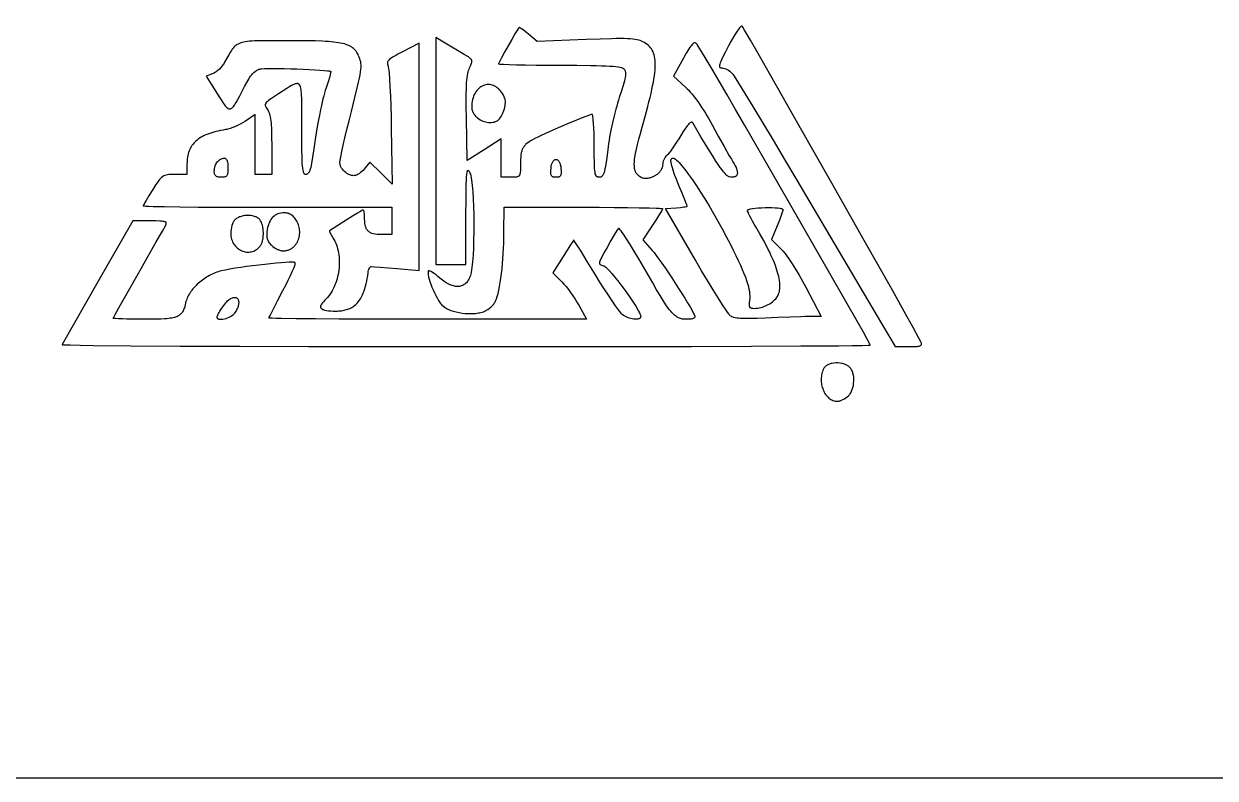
# Model space of a CAD drawing. Extents: x 0 to 1400, y 0 to 980.
# Drawn here: x 528.3 to 964.2, y 0 to 276.2 of the extents above; entities that cross this region are included whole.
import ezdxf

# ---------------------------------------------------------------- set-up
doc = ezdxf.new("R2010")
doc.units = 0
doc.layers.add('Calque_par_d_faut', color=18, linetype='CONTINUOUS')

msp = doc.modelspace()

# ---------------------------------------------------------------- linework, layer by layer
at = {"layer": 'Calque_par_d_faut'}
for points in [[(0, 490), (0, 980), (700, 980), (1400, 980), (1400, 490), (1400, 0), (700, 0), (0, 0), (0, 490)], [(838, 158.52), (837.92, 158.71), (837.7, 159.15), (836.83, 160.76), (835.46, 163.23), (833.65, 166.45), (828.93, 174.74), (823.18, 184.77), (807.91, 211.31), (792.03, 239), (788.72, 244.75), (785.59, 250.17), (782.71, 255.13), (780.14, 259.52), (777.96, 263.2), (776.25, 266.06), (775.06, 267.98), (774.7, 268.55), (774.49, 268.83), (774.3, 269.01), (774.12, 269.13), (773.93, 269.2), (773.83, 269.21), (773.73, 269.21), (773.52, 269.16), (773.3, 269.04), (773.06, 268.86), (772.8, 268.6), (772.52, 268.27), (772.21, 267.86), (771.87, 267.37), (771.5, 266.8), (770.66, 265.38), (769.66, 263.58), (766.04, 257), (770.48, 252.91), (771.01, 252.4), (771.55, 251.84), (772.11, 251.21), (772.69, 250.53), (773.29, 249.8), (773.89, 249.01), (774.51, 248.18), (775.13, 247.31), (775.76, 246.39), (776.39, 245.44), (777.03, 244.46), (777.66, 243.45), (778.29, 242.41), (778.91, 241.34), (779.52, 240.26), (780.12, 239.15), (782.33, 235.1), (784.5, 231.2), (786.39, 227.9), (787.15, 226.61), (787.74, 225.64), (788.19, 224.9), (788.56, 224.2), (788.86, 223.56), (789.09, 222.97), (789.25, 222.43), (789.3, 222.18), (789.33, 221.94), (789.35, 221.72), (789.35, 221.51), (789.33, 221.31), (789.3, 221.13), (789.24, 220.96), (789.17, 220.8), (789.09, 220.66), (788.98, 220.53), (788.86, 220.42), (788.72, 220.32), (788.56, 220.24), (788.39, 220.17), (788.2, 220.12), (787.99, 220.08), (787.76, 220.05), (787.52, 220.05), (786.98, 220.07), (786.38, 220.17), (786.23, 220.21), (786.07, 220.28), (785.9, 220.37), (785.72, 220.5), (785.52, 220.66), (785.31, 220.84), (784.85, 221.32), (784.33, 221.93), (783.74, 222.68), (783.08, 223.59), (782.35, 224.65), (781.53, 225.89), (780.62, 227.3), (779.63, 228.89), (778.54, 230.67), (776.04, 234.84), (773.09, 239.87), (772.97, 240.02), (772.84, 240.13), (772.69, 240.17), (772.52, 240.16), (772.33, 240.09), (772.12, 239.96), (771.88, 239.78), (771.63, 239.53), (771.35, 239.22), (771.04, 238.85), (770.71, 238.41), (770.36, 237.91), (769.56, 236.71), (768.65, 235.24), (767.89, 234.01), (767.12, 232.82), (766.36, 231.69), (765.64, 230.65), (764.97, 229.73), (764.38, 228.96), (763.88, 228.38), (763.68, 228.16), (763.5, 228), (763.35, 227.86), (763.2, 227.7), (762.92, 227.33), (762.66, 226.9), (762.44, 226.43), (762.26, 225.93), (762.12, 225.41), (762.03, 224.9), (762, 224.4), (761.99, 224.12), (761.94, 223.83), (761.87, 223.55), (761.77, 223.27), (761.65, 223), (761.51, 222.73), (761.34, 222.46), (761.16, 222.2), (760.95, 221.95), (760.73, 221.71), (760.49, 221.48), (760.24, 221.25), (759.97, 221.04), (759.69, 220.84), (759.4, 220.64), (759.1, 220.47), (758.79, 220.3), (758.47, 220.15), (758.15, 220.01), (757.83, 219.89), (757.5, 219.79), (757.17, 219.7), (756.84, 219.63), (756.51, 219.58), (756.19, 219.55), (755.87, 219.54), (755.55, 219.55), (755.24, 219.58), (754.94, 219.64), (754.65, 219.71), (754.37, 219.82), (754.11, 219.94), (753.8, 220.12), (753.51, 220.31), (753.25, 220.51), (753, 220.72), (752.77, 220.96), (752.57, 221.2), (752.38, 221.47), (752.22, 221.76), (752.08, 222.07), (751.95, 222.41), (751.85, 222.76), (751.77, 223.15), (751.71, 223.56), (751.67, 224), (751.65, 224.47), (751.65, 224.97), (751.67, 225.5), (751.71, 226.07), (751.78, 226.67), (751.86, 227.31), (752.09, 228.7), (752.41, 230.26), (752.81, 231.99), (753.29, 233.91), (753.86, 236.02), (754.51, 238.33), (755.63, 242.29), (756.59, 245.9), (757.02, 247.57), (757.42, 249.16), (757.77, 250.67), (758.09, 252.1), (758.37, 253.46), (758.62, 254.75), (758.83, 255.96), (759, 257.11), (759.14, 258.19), (759.24, 259.21), (759.3, 260.17), (759.33, 261.07), (759.32, 261.92), (759.27, 262.71), (759.19, 263.45), (759.07, 264.15), (758.92, 264.79), (758.72, 265.4), (758.5, 265.96), (758.23, 266.49), (757.93, 266.98), (757.6, 267.43), (757.23, 267.86), (756.82, 268.25), (756.37, 268.62), (755.89, 268.96), (755.38, 269.29), (754.82, 269.59), (754.34, 269.82), (753.83, 270.02), (753.26, 270.2), (752.63, 270.35), (751.92, 270.48), (751.11, 270.58), (750.18, 270.66), (749.12, 270.71), (747.92, 270.75), (746.55, 270.76), (745, 270.75), (743.25, 270.72), (739.11, 270.61), (734, 270.42), (716.13, 269.71), (712.94, 272.4), (712.29, 272.93), (711.68, 273.42), (711.11, 273.85), (710.61, 274.21), (710.18, 274.49), (709.83, 274.69), (709.6, 274.79), (709.52, 274.81), (709.48, 274.79), (709.27, 274.52), (708.95, 274.02), (708, 272.47), (706.79, 270.4), (705.47, 268.08), (704.17, 265.78), (703.07, 263.75), (702.29, 262.26), (702.08, 261.81), (702.02, 261.66), (702, 261.58), (702.03, 261.55), (702.12, 261.52), (702.46, 261.46), (703.01, 261.41), (703.77, 261.36), (705.84, 261.26), (708.57, 261.17), (711.89, 261.1), (715.69, 261.05), (719.88, 261.01), (724.38, 261), (730.63, 260.99), (735.68, 260.94), (737.8, 260.9), (739.66, 260.85), (741.29, 260.79), (742.69, 260.72), (743.9, 260.63), (744.91, 260.53), (745.76, 260.41), (746.45, 260.27), (747, 260.12), (747.22, 260.04), (747.42, 259.95), (747.59, 259.85), (747.74, 259.76), (747.86, 259.65), (747.97, 259.54), (748.13, 259.31), (748.26, 259.05), (748.36, 258.76), (748.43, 258.43), (748.46, 258.05), (748.45, 257.62), (748.41, 257.14), (748.33, 256.59), (748.21, 255.96), (748.04, 255.27), (747.84, 254.49), (747.59, 253.62), (746.97, 251.6), (746.16, 249.15), (745.85, 248.19), (745.53, 247.15), (745.21, 246.05), (744.89, 244.89), (744.27, 242.44), (743.67, 239.88), (743.12, 237.29), (742.63, 234.74), (742.42, 233.51), (742.22, 232.33), (742.06, 231.19), (741.92, 230.11), (741.55, 227.17), (741.21, 224.85), (741.06, 223.9), (740.9, 223.08), (740.74, 222.38), (740.58, 221.79), (740.41, 221.3), (740.24, 220.9), (740.05, 220.59), (739.85, 220.35), (739.74, 220.26), (739.63, 220.19), (739.39, 220.08), (739.13, 220.02), (738.85, 220), (738.55, 220.01), (738.28, 220.06), (738.16, 220.1), (738.05, 220.16), (737.94, 220.23), (737.85, 220.32), (737.75, 220.42), (737.67, 220.55), (737.59, 220.7), (737.52, 220.87), (737.39, 221.28), (737.29, 221.81), (737.21, 222.46), (737.14, 223.24), (737.09, 224.17), (737.05, 225.27), (737.01, 227.99), (737, 231.5), (736.98, 233.81), (736.94, 235.97), (736.87, 237.92), (736.77, 239.62), (736.66, 241.03), (736.59, 241.61), (736.52, 242.09), (736.45, 242.48), (736.38, 242.77), (736.3, 242.94), (736.26, 242.98), (736.22, 243), (736.08, 242.98), (735.87, 242.93), (735.23, 242.73), (734.33, 242.4), (733.22, 241.98), (730.47, 240.88), (727.25, 239.54), (723.85, 238.08), (720.53, 236.61), (717.58, 235.26), (716.33, 234.66), (715.27, 234.14), (714.45, 233.71), (713.72, 233.3), (713.08, 232.9), (712.51, 232.49), (712.01, 232.08), (711.79, 231.87), (711.58, 231.65), (711.39, 231.42), (711.22, 231.19), (711.06, 230.95), (710.91, 230.7), (710.78, 230.44), (710.66, 230.16), (710.55, 229.87), (710.45, 229.57), (710.3, 228.92), (710.18, 228.2), (710.09, 227.39), (710.04, 226.5), (710.01, 225.51), (710, 224.42), (709.99, 222.97), (709.97, 222.38), (709.94, 221.88), (709.89, 221.45), (709.81, 221.09), (709.7, 220.8), (709.63, 220.68), (709.55, 220.57), (709.46, 220.47), (709.37, 220.38), (709.26, 220.31), (709.13, 220.24), (708.85, 220.14), (708.51, 220.07), (708.11, 220.03), (707.65, 220.01), (706.5, 220), (703, 220), (703, 227.02), (703, 234.05), (696.75, 230.07), (690.5, 226.1), (690.22, 241.64), (690.17, 245.78), (690.16, 249.25), (690.18, 250.77), (690.21, 252.14), (690.25, 253.39), (690.31, 254.51), (690.39, 255.52), (690.48, 256.42), (690.58, 257.22), (690.71, 257.94), (690.85, 258.57), (691.01, 259.13), (691.19, 259.63), (691.38, 260.07), (691.84, 261), (692.01, 261.39), (692.13, 261.74), (692.21, 262.05), (692.25, 262.33), (692.23, 262.59), (692.17, 262.83), (692.04, 263.06), (691.86, 263.29), (691.62, 263.53), (691.32, 263.77), (690.94, 264.03), (690.51, 264.31), (689.41, 264.97), (682.5, 269.08), (679, 271.16), (679, 229.58), (679, 188), (684.5, 188), (690, 188), (690.08, 206.25), (690.11, 211.7), (690.17, 215.89), (690.2, 217.55), (690.25, 218.95), (690.31, 220.09), (690.38, 220.99), (690.46, 221.68), (690.56, 222.15), (690.61, 222.32), (690.67, 222.43), (690.73, 222.51), (690.8, 222.54), (690.87, 222.53), (690.95, 222.49), (691.04, 222.4), (691.12, 222.28), (691.32, 221.95), (691.54, 221.5), (691.7, 221.07), (691.85, 220.5), (691.99, 219.8), (692.12, 218.98), (692.25, 218.06), (692.36, 217.03), (692.46, 215.92), (692.56, 214.72), (692.71, 212.11), (692.83, 209.27), (692.9, 206.28), (692.93, 203.21), (692.93, 200.12), (692.88, 197.08), (692.79, 194.18), (692.65, 191.47), (692.57, 190.21), (692.48, 189.02), (692.37, 187.92), (692.26, 186.92), (692.13, 186.01), (692, 185.22), (691.85, 184.55), (691.69, 184), (691.53, 183.55), (691.34, 183.12), (691.15, 182.72), (690.93, 182.35), (690.71, 182), (690.47, 181.68), (690.21, 181.39), (689.95, 181.13), (689.67, 180.89), (689.37, 180.68), (689.07, 180.5), (688.75, 180.35), (688.43, 180.22), (688.09, 180.12), (687.74, 180.05), (687.38, 180.01), (687.01, 179.99), (686.64, 180), (686.25, 180.04), (685.85, 180.11), (685.45, 180.2), (685.04, 180.32), (684.62, 180.47), (684.19, 180.65), (683.76, 180.86), (683.32, 181.09), (682.87, 181.35), (682.42, 181.64), (681.96, 181.96), (681.5, 182.3), (681.04, 182.68), (680.56, 183.08), (679.82, 183.71), (679.11, 184.27), (678.44, 184.76), (677.83, 185.16), (677.3, 185.47), (676.87, 185.67), (676.7, 185.72), (676.55, 185.75), (676.44, 185.74), (676.36, 185.7), (676.28, 185.57), (676.22, 185.4), (676.19, 185.19), (676.18, 184.94), (676.19, 184.65), (676.23, 184.32), (676.37, 183.58), (676.59, 182.74), (676.88, 181.81), (677.22, 180.83), (677.62, 179.8), (678.05, 178.77), (678.52, 177.74), (679.01, 176.74), (679.52, 175.8), (680.03, 174.93), (680.54, 174.16), (680.79, 173.82), (681.03, 173.51), (681.27, 173.23), (681.5, 173), (681.79, 172.75), (682.11, 172.5), (682.45, 172.27), (682.82, 172.05), (683.22, 171.84), (683.64, 171.64), (684.07, 171.45), (684.53, 171.27), (685, 171.1), (685.49, 170.94), (686, 170.8), (686.51, 170.67), (687.57, 170.44), (688.66, 170.27), (689.77, 170.15), (690.88, 170.08), (691.98, 170.08), (692.52, 170.09), (693.06, 170.12), (693.58, 170.17), (694.09, 170.23), (694.6, 170.31), (695.08, 170.41), (695.56, 170.52), (696.01, 170.64), (696.44, 170.78), (696.86, 170.94), (697.16, 171.08), (697.46, 171.23), (697.76, 171.41), (698.07, 171.6), (698.66, 172.04), (699.23, 172.52), (699.75, 173.04), (699.99, 173.31), (700.21, 173.58), (700.42, 173.85), (700.6, 174.12), (700.75, 174.39), (700.89, 174.65), (701.05, 175.02), (701.2, 175.44), (701.51, 176.39), (701.81, 177.48), (702.09, 178.71), (702.36, 180.06), (702.62, 181.52), (702.85, 183.08), (703.07, 184.73), (703.27, 186.45), (703.45, 188.25), (703.6, 190.09), (703.73, 191.98), (703.83, 193.9), (703.91, 195.85), (703.96, 197.8), (703.98, 199.75), (704, 209), (733, 209), (738.83, 208.99), (744.26, 208.96), (749.19, 208.91), (753.48, 208.85), (757.03, 208.77), (759.71, 208.68), (760.69, 208.64), (761.41, 208.59), (761.85, 208.54), (761.96, 208.51), (762, 208.48), (761.98, 208.4), (761.93, 208.27), (761.71, 207.85), (761.38, 207.26), (760.93, 206.51), (759.78, 204.66), (758.37, 202.5), (754.74, 197.03), (758.18, 193.22), (758.5, 192.85), (758.86, 192.41), (759.7, 191.33), (760.67, 190.01), (761.75, 188.49), (762.92, 186.82), (764.13, 185.02), (765.38, 183.15), (766.64, 181.24), (767.87, 179.33), (769.05, 177.47), (770.16, 175.68), (771.17, 174.02), (772.05, 172.52), (772.78, 171.22), (773.33, 170.17), (773.53, 169.74), (773.68, 169.39), (773.74, 169.21), (773.77, 169.04), (773.77, 168.88), (773.75, 168.74), (773.69, 168.62), (773.6, 168.5), (773.48, 168.4), (773.32, 168.31), (773.14, 168.24), (772.91, 168.17), (772.65, 168.12), (772.35, 168.07), (771.65, 168.02), (770.78, 168), (769.97, 168.02), (769.59, 168.05), (769.22, 168.09), (768.86, 168.16), (768.52, 168.25), (768.17, 168.36), (767.83, 168.5), (767.5, 168.66), (767.16, 168.87), (766.82, 169.1), (766.47, 169.38), (766.12, 169.7), (765.75, 170.06), (765.38, 170.47), (764.99, 170.93), (764.58, 171.44), (764.16, 172), (763.71, 172.62), (763.24, 173.31), (762.23, 174.87), (761.09, 176.7), (759.81, 178.83), (758.38, 181.29), (754.97, 187.24), (753.27, 190.18), (751.65, 192.9), (750.16, 195.34), (748.83, 197.43), (747.7, 199.13), (747.22, 199.8), (746.8, 200.36), (746.45, 200.79), (746.18, 201.09), (746.07, 201.18), (745.98, 201.24), (745.91, 201.26), (745.86, 201.24), (745.65, 200.96), (745.31, 200.47), (744.34, 198.91), (743.08, 196.79), (741.67, 194.33), (740.55, 192.32), (739.72, 190.79), (739.42, 190.19), (739.19, 189.68), (739.03, 189.25), (738.94, 188.9), (738.91, 188.61), (738.92, 188.49), (738.94, 188.38), (738.98, 188.28), (739.04, 188.19), (739.11, 188.11), (739.2, 188.04), (739.41, 187.92), (739.68, 187.81), (740.01, 187.72), (740.39, 187.62), (740.49, 187.58), (740.61, 187.53), (740.88, 187.35), (741.2, 187.09), (741.56, 186.76), (741.97, 186.36), (742.41, 185.9), (743.38, 184.81), (744.46, 183.53), (745.6, 182.1), (746.78, 180.57), (747.96, 178.97), (749.13, 177.35), (750.23, 175.75), (751.26, 174.22), (752.16, 172.79), (752.92, 171.51), (753.23, 170.94), (753.5, 170.42), (753.71, 169.96), (753.87, 169.57), (753.97, 169.24), (754, 168.98), (753.99, 168.84), (753.95, 168.7), (753.88, 168.58), (753.8, 168.47), (753.69, 168.37), (753.56, 168.29), (753.41, 168.21), (753.24, 168.15), (752.86, 168.06), (752.42, 168.02), (751.94, 168.01), (751.42, 168.05), (750.87, 168.13), (750.31, 168.25), (749.75, 168.41), (749.2, 168.61), (748.66, 168.84), (748.15, 169.11), (747.68, 169.42), (747.25, 169.75), (747.01, 169.99), (746.7, 170.36), (746.32, 170.84), (745.87, 171.44), (744.82, 172.91), (743.57, 174.73), (742.18, 176.83), (740.67, 179.16), (739.1, 181.65), (737.49, 184.25), (734.45, 189.2), (731.93, 193.25), (730.19, 195.99), (729.69, 196.74), (729.55, 196.93), (729.49, 197), (729.45, 196.97), (729.37, 196.88), (729.12, 196.53), (728.26, 195.24), (727.04, 193.34), (725.59, 191.02), (721.9, 185.03), (725.2, 181.66), (725.92, 180.88), (726.7, 179.95), (727.52, 178.9), (728.36, 177.77), (729.18, 176.59), (729.96, 175.41), (730.68, 174.25), (731.31, 173.14), (734.12, 168), (676.06, 168), (664.4, 168.01), (653.51, 168.04), (643.66, 168.08), (635.05, 168.14), (627.95, 168.21), (622.58, 168.29), (620.62, 168.33), (619.18, 168.38), (618.3, 168.43), (618.08, 168.45), (618, 168.48), (618.03, 168.57), (618.1, 168.77), (618.4, 169.42), (619.5, 171.62), (621.13, 174.77), (623.12, 178.53), (624.13, 180.46), (625.05, 182.29), (625.86, 183.98), (626.54, 185.47), (627.08, 186.74), (627.28, 187.27), (627.44, 187.73), (627.56, 188.11), (627.63, 188.41), (627.64, 188.62), (627.63, 188.68), (627.6, 188.73), (627.56, 188.76), (627.48, 188.79), (627.25, 188.84), (626.93, 188.87), (626.51, 188.88), (625.43, 188.87), (624.05, 188.81), (622.42, 188.69), (620.58, 188.54), (618.57, 188.34), (616.45, 188.12), (614.25, 187.86), (612.03, 187.58), (609.82, 187.29), (607.67, 186.98), (605.62, 186.66), (603.73, 186.34), (602.03, 186.02), (600.58, 185.71), (600.02, 185.57), (599.47, 185.41), (598.92, 185.23), (598.36, 185.02), (597.82, 184.79), (597.27, 184.55), (596.73, 184.28), (596.19, 184), (595.67, 183.7), (595.15, 183.39), (594.63, 183.06), (594.13, 182.71), (593.64, 182.35), (593.16, 181.98), (592.69, 181.6), (592.23, 181.21), (591.79, 180.8), (591.36, 180.39), (590.95, 179.97), (590.56, 179.54), (590.19, 179.1), (589.83, 178.66), (589.49, 178.21), (589.18, 177.76), (588.88, 177.3), (588.61, 176.84), (588.37, 176.38), (588.14, 175.92), (587.95, 175.46), (587.78, 175), (587.63, 174.55), (587.52, 174.09), (587.29, 173.1), (587.04, 172.23), (586.9, 171.83), (586.75, 171.46), (586.59, 171.11), (586.42, 170.79), (586.22, 170.49), (586.01, 170.21), (585.78, 169.95), (585.53, 169.71), (585.25, 169.5), (584.94, 169.3), (584.6, 169.12), (584.24, 168.96), (583.83, 168.81), (583.4, 168.68), (582.93, 168.56), (582.41, 168.46), (581.86, 168.37), (581.26, 168.29), (580.62, 168.22), (579.93, 168.17), (578.39, 168.08), (576.64, 168.03), (574.66, 168.01), (572.43, 168), (570.13, 168.01), (567.99, 168.03), (566.05, 168.07), (564.36, 168.12), (562.96, 168.18), (561.9, 168.24), (561.23, 168.32), (561.06, 168.36), (561.01, 168.38), (561, 168.4), (561.05, 168.52), (561.19, 168.8), (561.72, 169.81), (563.67, 173.34), (566.56, 178.46), (570.09, 184.65), (576.79, 196.36), (579.04, 200.32), (580.13, 202.25), (580.27, 202.53), (580.38, 202.78), (580.44, 203), (580.45, 203.19), (580.43, 203.28), (580.4, 203.36), (580.36, 203.43), (580.3, 203.5), (580.13, 203.62), (579.88, 203.72), (579.56, 203.8), (579.15, 203.86), (578.65, 203.91), (578.06, 203.95), (576.56, 203.99), (574.61, 204), (568.16, 204), (555.45, 181.75), (542.32, 158.75), (542.35, 158.73), (542.49, 158.71), (543.04, 158.67), (545.25, 158.6), (548.87, 158.53), (553.83, 158.46), (567.45, 158.33), (585.5, 158.22), (607.38, 158.13), (632.49, 158.06), (660.21, 158.02), (689.94, 158), (719.68, 158.01), (747.43, 158.04), (772.57, 158.09), (794.51, 158.15), (812.62, 158.23), (826.32, 158.32), (831.31, 158.37), (834.98, 158.42), (837.23, 158.47), (837.81, 158.5), (838, 158.52)], [(856.64, 159.49), (856.38, 160.01), (855.78, 161.14), (853.62, 165.05), (850.36, 170.9), (846.18, 178.37), (835.78, 196.84), (823.9, 217.86), (812.01, 238.82), (801.6, 257.11), (797.4, 264.45), (794.13, 270.15), (791.96, 273.87), (791.35, 274.9), (791.08, 275.31), (791.03, 275.34), (790.97, 275.35), (790.91, 275.34), (790.83, 275.31), (790.65, 275.18), (790.44, 274.99), (790.19, 274.72), (789.92, 274.38), (789.61, 273.98), (789.29, 273.51), (788.57, 272.42), (787.78, 271.12), (786.95, 269.66), (786.09, 268.06), (784.86, 265.67), (783.94, 263.8), (783.58, 263.04), (783.3, 262.39), (783.08, 261.83), (782.93, 261.37), (782.84, 260.98), (782.81, 260.68), (782.82, 260.55), (782.84, 260.44), (782.88, 260.34), (782.93, 260.26), (782.99, 260.19), (783.07, 260.14), (783.26, 260.05), (783.5, 260.01), (783.79, 260), (784, 259.99), (784.21, 259.96), (784.66, 259.85), (785.14, 259.68), (785.62, 259.46), (786.1, 259.18), (786.56, 258.87), (786.99, 258.52), (787.36, 258.15), (787.65, 257.77), (788.15, 257.02), (789.75, 254.49), (792.08, 250.71), (795.03, 245.86), (798.5, 240.1), (802.41, 233.57), (806.65, 226.46), (811.12, 218.9), (840.14, 169.75), (847.08, 158), (852.15, 158), (853.53, 158.01), (854.63, 158.06), (855.09, 158.1), (855.48, 158.16), (855.82, 158.22), (856.1, 158.3), (856.32, 158.39), (856.5, 158.49), (856.62, 158.61), (856.71, 158.75), (856.75, 158.91), (856.75, 159.08), (856.71, 159.27), (856.64, 159.49)], [(649.34, 173.05), (649.8, 173.45), (650.23, 173.89), (650.66, 174.4), (651.06, 174.95), (651.45, 175.55), (651.81, 176.21), (652.16, 176.91), (652.49, 177.65), (652.79, 178.44), (653.07, 179.27), (653.33, 180.13), (653.57, 181.04), (653.78, 181.98), (653.97, 182.96), (654.13, 183.96), (654.26, 185), (654.34, 185.5), (654.45, 185.96), (654.59, 186.37), (654.75, 186.73), (654.93, 187.01), (655.02, 187.13), (655.12, 187.22), (655.22, 187.29), (655.32, 187.34), (655.42, 187.37), (655.52, 187.37), (656.55, 187.26), (658.64, 187.07), (664.75, 186.55), (673, 185.86), (673, 227.45), (673, 269.03), (666.9, 265.95), (665.09, 265.02), (664.35, 264.62), (663.69, 264.25), (663.14, 263.91), (662.66, 263.6), (662.27, 263.3), (661.96, 263.02), (661.71, 262.75), (661.54, 262.48), (661.42, 262.21), (661.36, 261.94), (661.35, 261.66), (661.39, 261.35), (661.47, 261.03), (661.58, 260.69), (661.66, 260.36), (661.75, 259.83), (661.83, 259.11), (661.92, 258.22), (662.08, 255.95), (662.24, 253.12), (662.4, 249.82), (662.53, 246.13), (662.65, 242.16), (662.74, 238), (663.11, 217.5), (659, 221.5), (654.89, 225.5), (653.2, 223.39), (652.82, 222.96), (652.41, 222.53), (651.97, 222.12), (651.52, 221.74), (651.07, 221.4), (650.63, 221.11), (650.23, 220.88), (649.86, 220.72), (649.65, 220.66), (649.42, 220.61), (649.19, 220.59), (648.95, 220.58), (648.71, 220.59), (648.47, 220.62), (648.23, 220.67), (647.98, 220.73), (647.49, 220.9), (647, 221.13), (646.53, 221.41), (646.07, 221.73), (645.64, 222.09), (645.24, 222.49), (644.89, 222.92), (644.58, 223.37), (644.33, 223.84), (644.22, 224.08), (644.13, 224.32), (644.06, 224.57), (644.01, 224.81), (643.97, 225.06), (643.96, 225.31), (643.98, 225.62), (644.04, 226.09), (644.28, 227.47), (644.66, 229.37), (645.17, 231.73), (645.8, 234.45), (646.51, 237.47), (647.3, 240.71), (648.15, 244.08), (649.44, 249.18), (650.41, 253.19), (650.79, 254.83), (651.1, 256.26), (651.34, 257.51), (651.51, 258.59), (651.63, 259.53), (651.69, 260.35), (651.69, 261.07), (651.65, 261.72), (651.55, 262.3), (651.41, 262.86), (651.24, 263.4), (651.02, 263.95), (650.81, 264.44), (650.59, 264.9), (650.36, 265.33), (650.12, 265.73), (649.85, 266.12), (649.57, 266.48), (649.26, 266.82), (648.93, 267.13), (648.56, 267.43), (648.17, 267.7), (647.73, 267.96), (647.26, 268.19), (646.75, 268.41), (646.19, 268.61), (645.59, 268.8), (644.93, 268.96), (644.22, 269.11), (643.45, 269.25), (642.63, 269.37), (641.74, 269.48), (640.78, 269.58), (639.76, 269.66), (638.67, 269.74), (637.5, 269.8), (634.92, 269.9), (632.02, 269.96), (628.75, 269.99), (625.1, 270), (618.54, 270), (615.91, 269.99), (613.66, 269.94), (612.66, 269.9), (611.74, 269.85), (610.9, 269.78), (610.14, 269.7), (609.43, 269.6), (608.79, 269.48), (608.2, 269.34), (607.66, 269.18), (607.16, 268.99), (606.71, 268.78), (606.29, 268.54), (605.9, 268.27), (605.54, 267.96), (605.2, 267.63), (604.87, 267.26), (604.56, 266.85), (604.24, 266.41), (603.93, 265.92), (603.29, 264.83), (602.59, 263.56), (601.79, 262.09), (601.6, 261.77), (601.4, 261.45), (601.17, 261.12), (600.93, 260.81), (600.41, 260.19), (599.84, 259.61), (599.26, 259.09), (598.97, 258.86), (598.67, 258.64), (598.38, 258.45), (598.1, 258.28), (597.82, 258.14), (597.56, 258.02), (595.03, 257.06), (599.2, 250.42), (600.03, 249.09), (600.77, 247.93), (601.42, 246.97), (601.72, 246.55), (602, 246.19), (602.27, 245.87), (602.52, 245.61), (602.77, 245.39), (603.01, 245.22), (603.24, 245.1), (603.47, 245.04), (603.7, 245.02), (603.93, 245.06), (604.15, 245.15), (604.39, 245.3), (604.62, 245.5), (604.87, 245.75), (605.12, 246.06), (605.39, 246.42), (605.67, 246.84), (605.96, 247.32), (606.6, 248.44), (607.33, 249.8), (609.09, 253.23), (609.86, 254.69), (610.23, 255.33), (610.58, 255.93), (610.93, 256.47), (611.28, 256.96), (611.61, 257.41), (611.95, 257.81), (612.28, 258.17), (612.61, 258.49), (612.94, 258.77), (613.27, 259.01), (613.6, 259.22), (613.94, 259.38), (614.29, 259.52), (614.65, 259.63), (614.92, 259.68), (615.31, 259.72), (616.39, 259.78), (617.83, 259.81), (619.57, 259.82), (621.54, 259.81), (623.69, 259.77), (625.94, 259.72), (628.23, 259.64), (630.5, 259.56), (632.7, 259.46), (634.75, 259.35), (636.59, 259.23), (638.16, 259.11), (639.39, 258.98), (639.86, 258.92), (640.23, 258.85), (640.48, 258.79), (640.61, 258.73), (640.62, 258.67), (640.62, 258.56), (640.55, 258.18), (640.41, 257.61), (640.21, 256.87), (639.65, 254.99), (638.92, 252.75), (638.61, 251.81), (638.31, 250.84), (638.02, 249.81), (637.74, 248.71), (637.45, 247.53), (637.16, 246.24), (636.86, 244.84), (636.56, 243.3), (635.91, 239.76), (635.18, 235.49), (634.36, 230.36), (633.41, 224.25), (633.27, 223.55), (633.1, 222.92), (633, 222.63), (632.89, 222.37), (632.77, 222.12), (632.65, 221.89), (632.51, 221.69), (632.38, 221.51), (632.23, 221.36), (632.09, 221.23), (631.93, 221.13), (631.78, 221.06), (631.62, 221.02), (631.45, 221), (631.34, 221.01), (631.24, 221.03), (631.14, 221.08), (631.04, 221.15), (630.95, 221.24), (630.87, 221.35), (630.79, 221.49), (630.71, 221.66), (630.58, 222.09), (630.46, 222.64), (630.36, 223.34), (630.27, 224.19), (630.2, 225.21), (630.14, 226.41), (630.09, 227.8), (630.06, 229.4), (630.01, 233.27), (630, 238.11), (630.01, 244.44), (630, 246.95), (629.97, 249.04), (629.93, 249.94), (629.88, 250.75), (629.82, 251.47), (629.74, 252.1), (629.63, 252.64), (629.51, 253.1), (629.37, 253.48), (629.2, 253.79), (629.1, 253.91), (629, 254.02), (628.89, 254.11), (628.77, 254.18), (628.65, 254.23), (628.52, 254.27), (628.37, 254.29), (628.22, 254.29), (627.9, 254.25), (627.54, 254.16), (627.14, 254), (626.69, 253.79), (626.21, 253.53), (625.68, 253.23), (624.48, 252.48), (621.46, 250.52), (619.69, 249.37), (618.97, 248.89), (618.36, 248.47), (617.85, 248.09), (617.44, 247.75), (617.12, 247.44), (616.89, 247.15), (616.8, 247.01), (616.73, 246.88), (616.68, 246.75), (616.65, 246.61), (616.64, 246.48), (616.64, 246.35), (616.7, 246.08), (616.81, 245.79), (616.98, 245.48), (617.19, 245.14), (617.45, 244.76), (617.66, 244.43), (617.85, 244.06), (618.03, 243.64), (618.19, 243.17), (618.33, 242.65), (618.45, 242.06), (618.57, 241.41), (618.66, 240.69), (618.75, 239.89), (618.82, 239.01), (618.88, 238.04), (618.92, 236.99), (618.98, 234.59), (619, 231.78), (619, 221), (616, 221), (613, 221), (613, 231.97), (613, 242.94), (609.4, 240.5), (608.6, 239.99), (607.71, 239.5), (606.76, 239.03), (605.78, 238.59), (604.8, 238.2), (603.85, 237.87), (602.96, 237.61), (602.54, 237.52), (602.15, 237.44), (601.21, 237.28), (600.3, 237.1), (599.43, 236.91), (598.6, 236.71), (597.8, 236.5), (597.04, 236.28), (596.31, 236.04), (595.62, 235.79), (594.96, 235.52), (594.33, 235.25), (593.74, 234.95), (593.17, 234.65), (592.64, 234.32), (592.15, 233.98), (591.68, 233.63), (591.24, 233.26), (590.83, 232.87), (590.45, 232.47), (590.1, 232.04), (589.78, 231.6), (589.49, 231.14), (589.23, 230.66), (588.99, 230.17), (588.78, 229.65), (588.59, 229.11), (588.43, 228.55), (588.3, 227.97), (588.19, 227.37), (588.11, 226.75), (588.05, 226.11), (588.02, 225.44), (588, 224.75), (588, 221), (583.49, 221), (582.03, 220.98), (581.42, 220.95), (580.87, 220.89), (580.38, 220.8), (579.93, 220.67), (579.51, 220.49), (579.12, 220.25), (578.73, 219.96), (578.35, 219.59), (577.96, 219.15), (577.55, 218.63), (577.11, 218.01), (576.62, 217.3), (575.49, 215.55), (574.13, 213.39), (573.02, 211.54), (572.6, 210.79), (572.28, 210.19), (572.07, 209.77), (572.02, 209.63), (572, 209.55), (572.06, 209.52), (572.24, 209.49), (572.93, 209.44), (574.05, 209.39), (575.59, 209.34), (579.8, 209.24), (585.37, 209.16), (592.11, 209.09), (599.83, 209.04), (608.36, 209.01), (617.5, 209), (663, 209), (663, 204), (663, 199), (659.2, 199), (658.36, 199.02), (657.59, 199.07), (656.9, 199.16), (656.26, 199.29), (655.69, 199.46), (655.43, 199.56), (655.19, 199.67), (654.96, 199.8), (654.74, 199.93), (654.54, 200.08), (654.35, 200.24), (654.18, 200.41), (654.01, 200.6), (653.87, 200.8), (653.73, 201.01), (653.61, 201.24), (653.5, 201.48), (653.4, 201.73), (653.31, 202), (653.17, 202.58), (653.08, 203.22), (653.02, 203.93), (653, 204.7), (652.99, 205.36), (652.96, 205.98), (652.91, 206.54), (652.85, 207.03), (652.77, 207.43), (652.68, 207.74), (652.64, 207.85), (652.59, 207.93), (652.54, 207.98), (652.48, 208), (652.4, 207.98), (652.26, 207.92), (651.83, 207.71), (651.21, 207.36), (650.44, 206.91), (648.5, 205.73), (646.23, 204.29), (640.17, 200.37), (640.14, 200.34), (640.14, 200.28), (640.17, 200.11), (640.26, 199.85), (640.4, 199.53), (640.59, 199.15), (640.83, 198.72), (641.1, 198.26), (641.41, 197.77), (641.78, 197.17), (642.11, 196.55), (642.41, 195.9), (642.68, 195.22), (642.92, 194.52), (643.13, 193.81), (643.3, 193.07), (643.45, 192.32), (643.57, 191.56), (643.65, 190.78), (643.71, 189.99), (643.73, 189.2), (643.73, 188.4), (643.7, 187.6), (643.64, 186.8), (643.55, 185.99), (643.43, 185.19), (643.28, 184.4), (643.11, 183.61), (642.91, 182.83), (642.68, 182.07), (642.43, 181.31), (642.15, 180.58), (641.84, 179.85), (641.5, 179.15), (641.15, 178.47), (640.76, 177.82), (640.35, 177.19), (639.92, 176.59), (639.46, 176.01), (638.97, 175.47), (638.46, 174.97), (637.95, 174.45), (637.53, 173.98), (637.21, 173.55), (637.09, 173.35), (636.99, 173.16), (636.92, 172.97), (636.88, 172.8), (636.86, 172.63), (636.86, 172.48), (636.89, 172.33), (636.95, 172.19), (637.04, 172.06), (637.15, 171.94), (637.29, 171.82), (637.45, 171.72), (637.64, 171.62), (637.86, 171.53), (638.1, 171.44), (638.37, 171.37), (639, 171.24), (639.74, 171.15), (640.58, 171.08), (641.54, 171.03), (642.62, 171.02), (643.11, 171.02), (643.6, 171.05), (644.08, 171.09), (644.55, 171.14), (645.01, 171.22), (645.47, 171.31), (645.91, 171.41), (646.34, 171.53), (646.76, 171.67), (647.17, 171.82), (647.57, 171.99), (647.95, 172.17), (648.32, 172.37), (648.68, 172.59), (649.02, 172.81), (649.34, 173.05)], [(701.69, 240.79), (701.85, 240.9), (702.01, 241.04), (702.33, 241.36), (702.64, 241.76), (702.94, 242.22), (703.22, 242.72), (703.48, 243.26), (703.72, 243.83), (703.93, 244.42), (704.11, 245.03), (704.26, 245.63), (704.38, 246.23), (704.46, 246.8), (704.49, 247.35), (704.48, 247.87), (704.43, 248.33), (704.38, 248.54), (704.32, 248.74), (704.06, 249.41), (703.77, 250.03), (703.45, 250.61), (703.1, 251.14), (702.74, 251.62), (702.35, 252.06), (701.94, 252.45), (701.52, 252.79), (701.08, 253.09), (700.63, 253.34), (700.17, 253.55), (699.71, 253.71), (699.24, 253.83), (698.76, 253.9), (698.29, 253.92), (697.82, 253.91), (697.35, 253.84), (696.89, 253.74), (696.43, 253.59), (695.99, 253.39), (695.56, 253.16), (695.15, 252.87), (694.75, 252.55), (694.37, 252.18), (694.02, 251.77), (693.69, 251.32), (693.38, 250.82), (693.11, 250.29), (692.87, 249.71), (692.65, 249.09), (692.48, 248.42), (692.34, 247.72), (692.27, 247.23), (692.21, 246.77), (692.18, 246.33), (692.17, 245.93), (692.17, 245.55), (692.2, 245.18), (692.26, 244.84), (692.33, 244.51), (692.43, 244.2), (692.56, 243.89), (692.71, 243.59), (692.89, 243.3), (693.1, 243.01), (693.33, 242.71), (693.59, 242.42), (693.89, 242.11), (694.3, 241.73), (694.74, 241.39), (695.21, 241.08), (695.7, 240.81), (696.2, 240.58), (696.71, 240.39), (697.24, 240.24), (697.76, 240.13), (698.29, 240.06), (698.82, 240.03), (699.34, 240.05), (699.84, 240.11), (700.34, 240.21), (700.81, 240.36), (701.26, 240.55), (701.69, 240.79)], [(598, 222.3), (598.02, 222.77), (598.08, 223.23), (598.17, 223.68), (598.3, 224.11), (598.45, 224.52), (598.64, 224.91), (598.86, 225.27), (599.1, 225.6), (599.36, 225.91), (599.65, 226.18), (599.95, 226.42), (600.28, 226.62), (600.61, 226.78), (600.97, 226.9), (601.33, 226.98), (601.7, 227), (601.85, 226.98), (601.99, 226.94), (602.12, 226.87), (602.25, 226.76), (602.36, 226.63), (602.47, 226.47), (602.57, 226.29), (602.66, 226.08), (602.74, 225.84), (602.8, 225.58), (602.91, 224.98), (602.98, 224.28), (603, 223.5), (602.98, 222.47), (602.96, 222.04), (602.92, 221.66), (602.86, 221.33), (602.79, 221.04), (602.69, 220.8), (602.57, 220.6), (602.43, 220.43), (602.25, 220.3), (602.05, 220.19), (601.81, 220.12), (601.54, 220.06), (601.24, 220.02), (600.89, 220.01), (600.5, 220), (599.84, 220.03), (599.55, 220.06), (599.29, 220.11), (599.06, 220.17), (598.86, 220.26), (598.68, 220.36), (598.52, 220.48), (598.39, 220.62), (598.28, 220.79), (598.19, 220.97), (598.12, 221.19), (598.06, 221.42), (598.03, 221.69), (598.01, 221.98), (598, 222.3)], [(786.75, 169.31), (786.52, 169.55), (786.18, 169.97), (785.74, 170.58), (785.21, 171.34), (783.9, 173.33), (782.3, 175.85), (780.46, 178.82), (778.43, 182.16), (776.28, 185.78), (774.04, 189.61), (763.06, 208.5), (767.03, 208.81), (768.57, 208.95), (769.83, 209.11), (770.32, 209.2), (770.69, 209.28), (770.92, 209.35), (770.98, 209.39), (771, 209.42), (770.94, 209.63), (770.76, 210.11), (770.12, 211.77), (769.16, 214.15), (768, 217), (766.96, 219.57), (766.53, 220.69), (766.16, 221.71), (765.84, 222.62), (765.58, 223.44), (765.37, 224.16), (765.22, 224.8), (765.11, 225.34), (765.06, 225.8), (765.07, 226.18), (765.09, 226.34), (765.12, 226.49), (765.17, 226.61), (765.22, 226.72), (765.29, 226.8), (765.38, 226.88), (765.47, 226.93), (765.58, 226.97), (765.7, 226.99), (765.83, 227), (765.95, 226.99), (766.08, 226.95), (766.22, 226.89), (766.38, 226.81), (766.73, 226.58), (767.11, 226.27), (767.54, 225.87), (768.01, 225.39), (768.52, 224.83), (769.06, 224.2), (769.63, 223.5), (770.23, 222.74), (770.86, 221.91), (771.52, 221.02), (772.9, 219.07), (774.35, 216.91), (775.87, 214.58), (777.44, 212.09), (779.03, 209.48), (780.63, 206.77), (782.22, 203.98), (783.79, 201.14), (785.32, 198.27), (786.79, 195.41), (787.85, 193.28), (788.82, 191.3), (789.69, 189.47), (790.47, 187.77), (791.16, 186.21), (791.76, 184.77), (792.29, 183.43), (792.73, 182.2), (793.09, 181.07), (793.39, 180.01), (793.61, 179.03), (793.76, 178.12), (793.85, 177.26), (793.88, 176.45), (793.86, 175.67), (793.78, 174.92), (793.67, 174.07), (793.64, 173.71), (793.63, 173.4), (793.65, 173.12), (793.69, 172.88), (793.75, 172.68), (793.84, 172.51), (793.96, 172.37), (794.11, 172.26), (794.29, 172.17), (794.5, 172.1), (794.75, 172.05), (795.04, 172.02), (795.74, 172), (796.28, 172.02), (796.82, 172.08), (797.38, 172.17), (797.94, 172.3), (798.5, 172.46), (799.05, 172.65), (799.61, 172.87), (800.15, 173.12), (800.68, 173.4), (801.19, 173.7), (801.68, 174.02), (802.15, 174.36), (802.59, 174.73), (803, 175.11), (803.38, 175.5), (803.72, 175.91), (803.98, 176.29), (804.21, 176.69), (804.41, 177.12), (804.58, 177.58), (804.72, 178.06), (804.82, 178.57), (804.9, 179.11), (804.94, 179.67), (804.95, 180.26), (804.92, 180.88), (804.87, 181.52), (804.78, 182.2), (804.66, 182.9), (804.5, 183.63), (804.32, 184.39), (804.1, 185.17), (803.85, 185.99), (803.57, 186.83), (803.25, 187.7), (802.9, 188.61), (802.52, 189.54), (802.1, 190.5), (801.66, 191.49), (801.18, 192.52), (800.66, 193.57), (800.12, 194.65), (798.93, 196.91), (797.6, 199.29), (796.14, 201.79), (795.51, 202.87), (794.92, 203.91), (794.39, 204.89), (793.92, 205.77), (793.54, 206.54), (793.25, 207.17), (793.06, 207.63), (793.02, 207.79), (793, 207.9), (793.01, 207.94), (793.03, 207.98), (793.13, 208.07), (793.29, 208.15), (793.51, 208.23), (793.79, 208.31), (794.11, 208.38), (794.91, 208.52), (795.87, 208.65), (796.98, 208.76), (798.19, 208.84), (799.5, 208.89), (800.81, 208.91), (802.02, 208.89), (803.13, 208.83), (804.09, 208.75), (804.89, 208.64), (805.21, 208.57), (805.49, 208.5), (805.71, 208.43), (805.87, 208.34), (805.97, 208.26), (805.99, 208.21), (806, 208.17), (805.96, 207.88), (805.83, 207.42), (805.64, 206.8), (805.39, 206.05), (804.72, 204.26), (803.91, 202.23), (801.81, 197.2), (805.29, 193.85), (805.67, 193.45), (806.1, 192.96), (806.58, 192.37), (807.08, 191.7), (807.63, 190.95), (808.2, 190.14), (809.4, 188.33), (810.66, 186.32), (811.94, 184.19), (813.2, 181.98), (813.81, 180.86), (814.4, 179.75), (820.04, 169), (815.27, 169), (814.09, 168.98), (812.55, 168.95), (808.67, 168.83), (804.15, 168.66), (799.5, 168.44), (796.54, 168.31), (794.07, 168.24), (793.01, 168.23), (792.05, 168.24), (791.18, 168.26), (790.41, 168.3), (789.73, 168.36), (789.12, 168.44), (788.58, 168.53), (788.11, 168.65), (787.7, 168.78), (787.34, 168.93), (787.03, 169.11), (786.75, 169.31)], [(721.19, 223.25), (721.28, 223.99), (721.42, 224.64), (721.5, 224.93), (721.6, 225.19), (721.7, 225.44), (721.81, 225.66), (721.93, 225.85), (722.06, 226.02), (722.19, 226.17), (722.34, 226.29), (722.49, 226.38), (722.65, 226.45), (722.82, 226.49), (723, 226.5), (723.18, 226.49), (723.35, 226.45), (723.51, 226.38), (723.66, 226.29), (723.81, 226.17), (723.94, 226.02), (724.07, 225.85), (724.19, 225.66), (724.3, 225.44), (724.4, 225.19), (724.5, 224.93), (724.58, 224.64), (724.72, 223.99), (724.81, 223.25), (724.89, 222.32), (724.9, 221.93), (724.89, 221.58), (724.87, 221.28), (724.83, 221.01), (724.77, 220.79), (724.68, 220.6), (724.57, 220.43), (724.43, 220.3), (724.27, 220.2), (724.08, 220.12), (723.86, 220.06), (723.6, 220.03), (723.32, 220.01), (723, 220), (722.68, 220.01), (722.4, 220.03), (722.14, 220.06), (721.92, 220.12), (721.73, 220.2), (721.57, 220.3), (721.43, 220.43), (721.32, 220.6), (721.23, 220.79), (721.17, 221.01), (721.13, 221.28), (721.11, 221.58), (721.1, 221.93), (721.11, 222.32), (721.19, 223.25)], [(614.75, 194.79), (614.89, 194.98), (615.02, 195.19), (615.25, 195.64), (615.45, 196.14), (615.62, 196.68), (615.76, 197.27), (615.86, 197.88), (615.92, 198.51), (615.96, 199.16), (615.95, 199.82), (615.92, 200.48), (615.85, 201.13), (615.74, 201.78), (615.6, 202.4), (615.42, 202.99), (615.21, 203.55), (614.96, 204.07), (614.83, 204.29), (614.67, 204.49), (614.49, 204.69), (614.28, 204.87), (614.06, 205.03), (613.81, 205.19), (613.55, 205.33), (613.27, 205.46), (612.98, 205.57), (612.67, 205.68), (612.35, 205.76), (612.03, 205.84), (611.34, 205.95), (610.64, 206), (609.92, 206), (609.2, 205.95), (608.5, 205.84), (608.15, 205.76), (607.82, 205.67), (607.49, 205.56), (607.17, 205.45), (606.87, 205.31), (606.57, 205.16), (606.3, 205), (606.04, 204.83), (605.79, 204.63), (605.57, 204.43), (605.41, 204.25), (605.26, 204.04), (605.11, 203.81), (604.96, 203.55), (604.82, 203.27), (604.69, 202.98), (604.46, 202.33), (604.27, 201.64), (604.12, 200.93), (604.03, 200.21), (604.01, 199.85), (604, 199.5), (604.02, 198.93), (604.08, 198.38), (604.18, 197.84), (604.31, 197.33), (604.48, 196.84), (604.68, 196.37), (604.91, 195.93), (605.17, 195.5), (605.45, 195.11), (605.76, 194.74), (606.09, 194.39), (606.45, 194.07), (606.82, 193.79), (607.2, 193.53), (607.6, 193.3), (608.02, 193.1), (608.44, 192.93), (608.87, 192.79), (609.31, 192.69), (609.76, 192.62), (610.2, 192.59), (610.65, 192.6), (611.1, 192.64), (611.54, 192.71), (611.98, 192.83), (612.41, 192.99), (612.84, 193.18), (613.25, 193.42), (613.65, 193.7), (614.03, 194.02), (614.4, 194.38), (614.75, 194.79)], [(627.51, 195.01), (627.84, 195.41), (628.13, 195.82), (628.39, 196.25), (628.61, 196.7), (628.8, 197.16), (628.95, 197.64), (629.07, 198.12), (629.16, 198.61), (629.22, 199.1), (629.24, 199.6), (629.24, 200.1), (629.21, 200.6), (629.15, 201.1), (629.06, 201.58), (628.95, 202.07), (628.8, 202.54), (628.64, 203), (628.44, 203.44), (628.23, 203.87), (627.99, 204.28), (627.73, 204.67), (627.44, 205.04), (627.13, 205.39), (626.81, 205.7), (626.46, 205.99), (626.1, 206.24), (625.71, 206.47), (625.31, 206.65), (624.89, 206.8), (624.45, 206.91), (624, 206.98), (623.54, 207), (622.92, 206.97), (622.34, 206.9), (621.78, 206.77), (621.25, 206.6), (620.75, 206.38), (620.28, 206.1), (619.84, 205.79), (619.44, 205.42), (619.06, 205.01), (618.72, 204.55), (618.41, 204.04), (618.13, 203.49), (617.89, 202.9), (617.68, 202.26), (617.5, 201.58), (617.36, 200.86), (617.23, 199.86), (617.19, 199.41), (617.17, 198.98), (617.18, 198.59), (617.2, 198.22), (617.25, 197.87), (617.33, 197.54), (617.42, 197.22), (617.55, 196.91), (617.7, 196.61), (617.88, 196.31), (618.09, 196.02), (618.32, 195.72), (618.59, 195.42), (618.89, 195.11), (619.4, 194.64), (619.93, 194.24), (620.47, 193.89), (620.75, 193.74), (621.03, 193.61), (621.31, 193.49), (621.59, 193.38), (621.88, 193.3), (622.17, 193.22), (622.45, 193.17), (622.74, 193.12), (623.03, 193.1), (623.31, 193.09), (623.6, 193.09), (623.88, 193.11), (624.17, 193.15), (624.45, 193.2), (624.73, 193.26), (625, 193.34), (625.28, 193.44), (625.54, 193.55), (625.81, 193.68), (626.07, 193.83), (626.32, 193.99), (626.57, 194.16), (626.82, 194.35), (627.06, 194.56), (627.29, 194.78), (627.51, 195.01)], [(599, 168.78), (599.04, 169.01), (599.14, 169.31), (599.29, 169.67), (599.5, 170.09), (599.76, 170.54), (600.05, 171.02), (600.72, 172.04), (601.44, 173.05), (601.81, 173.53), (602.18, 173.97), (602.53, 174.38), (602.86, 174.73), (603.17, 175.02), (603.44, 175.23), (603.76, 175.44), (604.06, 175.61), (604.35, 175.75), (604.62, 175.86), (604.89, 175.94), (605.13, 175.99), (605.37, 176.02), (605.59, 176.01), (605.79, 175.98), (605.98, 175.92), (606.15, 175.84), (606.31, 175.74), (606.45, 175.61), (606.57, 175.46), (606.68, 175.3), (606.77, 175.11), (606.84, 174.9), (606.89, 174.68), (606.92, 174.44), (606.93, 174.18), (606.93, 173.91), (606.9, 173.62), (606.85, 173.32), (606.78, 173.01), (606.69, 172.69), (606.58, 172.36), (606.45, 172.02), (606.3, 171.67), (606.12, 171.32), (605.92, 170.96), (605.69, 170.59), (605.44, 170.22), (605.3, 170.03), (605.13, 169.84), (604.95, 169.66), (604.75, 169.49), (604.31, 169.17), (603.82, 168.87), (603.3, 168.61), (602.76, 168.39), (602.22, 168.2), (601.67, 168.06), (601.15, 167.96), (600.65, 167.91), (600.2, 167.92), (599.99, 167.94), (599.8, 167.97), (599.63, 168.02), (599.47, 168.08), (599.33, 168.16), (599.22, 168.25), (599.12, 168.36), (599.06, 168.48), (599.01, 168.62), (599, 168.78)], [(830, 140), (830.22, 140.24), (830.43, 140.49), (830.62, 140.76), (830.81, 141.05), (830.98, 141.36), (831.13, 141.67), (831.27, 142), (831.4, 142.34), (831.52, 142.69), (831.62, 143.04), (831.79, 143.78), (831.9, 144.53), (831.96, 145.29), (831.97, 146.04), (831.91, 146.79), (831.81, 147.51), (831.73, 147.86), (831.65, 148.2), (831.54, 148.53), (831.43, 148.84), (831.3, 149.15), (831.15, 149.44), (830.99, 149.71), (830.82, 149.97), (830.63, 150.21), (830.43, 150.43), (830.21, 150.63), (829.96, 150.83), (829.7, 151), (829.43, 151.16), (829.13, 151.31), (828.83, 151.45), (828.51, 151.56), (828.18, 151.67), (827.85, 151.76), (827.5, 151.84), (826.8, 151.95), (826.08, 152), (825.36, 152), (824.66, 151.95), (823.97, 151.84), (823.65, 151.76), (823.33, 151.68), (823.02, 151.57), (822.73, 151.46), (822.45, 151.33), (822.19, 151.19), (821.94, 151.03), (821.72, 150.87), (821.51, 150.69), (821.33, 150.49), (821.17, 150.29), (821.04, 150.07), (820.8, 149.59), (820.6, 149.11), (820.43, 148.62), (820.29, 148.12), (820.18, 147.61), (820.1, 147.1), (820.05, 146.59), (820.02, 146.08), (820.03, 145.57), (820.06, 145.06), (820.11, 144.56), (820.19, 144.06), (820.3, 143.57), (820.42, 143.09), (820.58, 142.62), (820.75, 142.16), (820.94, 141.72), (821.16, 141.3), (821.4, 140.89), (821.65, 140.5), (821.93, 140.14), (822.22, 139.8), (822.53, 139.48), (822.86, 139.18), (823.2, 138.92), (823.56, 138.69), (823.94, 138.48), (824.32, 138.31), (824.72, 138.18), (825.14, 138.08), (825.56, 138.02), (826, 138), (826.21, 138.01), (826.44, 138.04), (826.68, 138.09), (826.93, 138.16), (827.46, 138.34), (828, 138.59), (828.54, 138.88), (829.07, 139.22), (829.56, 139.6), (830, 140)]]:
    msp.add_lwpolyline(points, close=True, dxfattribs=at)

doc.saveas('drawing.dxf')
